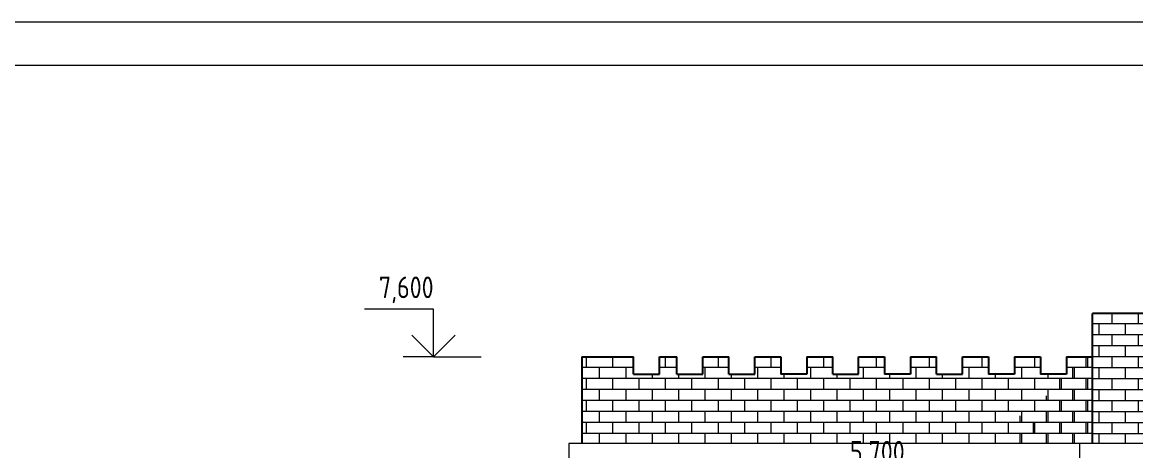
# Model space of a CAD drawing. Header units: feet. Extents: x -10410 to 374725, y -46422 to 88923.
# Drawn here: x 340250 to 353113, y 6515 to 11468 of the extents above; entities that cross this region are included whole.
import ezdxf
from ezdxf.enums import TextEntityAlignment as Align

# ---------------------------------------------------------------- set-up
doc = ezdxf.new("R2010")
doc.units = ezdxf.units.FT
doc.header["$MEASUREMENT"] = 0
for name, color, linetype, lineweight in [('82323000_Ном._пера__1', 7, 'Continuous', 20), ('Интерьер - Мебель_Ном._пера__1', 7, 'Continuous', 20), ('Конструктив - Перекрытия_Ном._пера__1', 7, 'Continuous', 20)]:
    doc.layers.add(name, color=color, linetype=linetype, lineweight=lineweight)
doc.layers.add('Интерьер - Мебель', color=7, linetype='Continuous')
for name, color, linetype, lineweight, true_color in [('Конструктив - Стены Несущие_Ном._пера__107', 7, 'Continuous', 5, 0xaaaaaa), ('Конструктив - Стены Несущие_Ном._пера__161', 7, 'Continuous', 15, 0x6a6a6a), ('Конструктив - Стены Несущие_Ном._пера__87', 7, 'Continuous', 25, 0x6a6a6a)]:
    doc.layers.add(name, color=color, linetype=linetype, lineweight=lineweight, true_color=true_color)
doc.styles.add('СГЕНЕРИР_СТИЛЬ_2', font='CS_Gost2304.shx')

# ---------------------------------------------------------------- blocks, each defined once
blk = doc.blocks.new('Отметка высоты 18_9')
at = {"layer": 'Интерьер - Мебель_Ном._пера__1', "linetype": 'Continuous'}
for p, q in [((0, 0), (0, 550)), ((0, 550), (783, 550)), ((0, 0), (-250, 250)), ((0, 0), (250, 250)), ((0, 0), (-550, 0)), ((0, 0), (350, 0))]:
    blk.add_line(p, q, dxfattribs=at)
at = {"layer": 'Интерьер - Мебель_Ном._пера__1', "style": 'СГЕНЕРИР_СТИЛЬ_2'}
blk.add_attdef('ac_toplevel', text='', height=250, dxfattribs=at).set_placement((0, 603), align=Align.BOTTOM_LEFT)
blk = doc.blocks.new('Отметка высоты 18_3')
at = {"layer": 'Интерьер - Мебель_Ном._пера__1', "linetype": 'Continuous'}
for p, q in [((0, 0), (0, 550)), ((0, 550), (800, 550)), ((0, 0), (-250, 250)), ((0, 0), (250, 250)), ((0, 0), (-550, 0)), ((0, 0), (350, 0))]:
    blk.add_line(p, q, dxfattribs=at)
at = {"layer": 'Интерьер - Мебель_Ном._пера__1', "style": 'СГЕНЕРИР_СТИЛЬ_2'}
blk.add_attdef('ac_toplevel', text='', height=250, dxfattribs=at).set_placement((0, 603), align=Align.BOTTOM_LEFT)

msp = doc.modelspace()

# ---------------------------------------------------------------- hatches: boundary and pattern name
at = {"layer": 'Конструктив - Стены Несущие_Ном._пера__107', "linetype": 'Continuous'}
h = msp.add_hatch(dxfattribs=at)
h.set_pattern_fill('ЧЕРЕПИЦА_02', color=256, style=0, pattern_type=2)
h.set_pattern_definition([(0, (354212.33, 7350), (0, 127), []), (90, (354212.33, 7350), (-304.8, 0), [127, -127]), (90, (354364.73, 7477), (-304.8, 0), [127, -127])])
h.paths.add_polyline_path([(352612.58257, 8099.99999), (352612.58257, 6599.99998), (355812.08278, 6599.99998), (355812.08278, 8099.99999), (355111.67491, 8099.99999), (355111.67491, 7900), (354811.67486, 7900), (354811.67486, 8099.99999), (354363.07126, 8099.99999), (354363.07126, 7900), (354063.0712, 7900), (354063.0712, 8099.99999), (353612.9883, 8099.99999), (353612.9883, 7900), (353312.98833, 7900), (353312.98833, 8099.99999)])
h = msp.add_hatch(dxfattribs=at)
h.set_pattern_fill('ЧЕРЕПИЦА_02', color=256, style=0, pattern_type=2)
h.set_pattern_definition([(0, (349662.44, 7100), (0, 127), []), (90, (349662.44, 7100), (-304.8, 0), [127, -127]), (90, (349814.84, 7227), (-304.8, 0), [127, -127])])
h.paths.add_polyline_path([(346712.29196, 7599.99994), (346712.29196, 6599.99994), (352612.58253, 6599.99994), (352612.58253, 7599.99994), (352311.74859, 7599.99994), (352311.74859, 7399.99994), (352011.74881, 7399.99994), (352011.74881, 7599.99994), (351711.81989, 7599.99994), (351711.81989, 7399.99994), (351411.81967, 7399.99994), (351411.81967, 7599.99994), (351111.50026, 7599.99994), (351111.50026, 7399.99994), (350811.50026, 7399.99994), (350811.50026, 7599.99994), (350511.93813, 7599.99994), (350511.93813, 7399.99994), (350211.93813, 7399.99994), (350211.93813, 7599.99994), (349911.87845, 7599.99994), (349911.87845, 7399.99994), (349611.87845, 7399.99994), (349611.87845, 7599.99994), (349312.25106, 7599.99994), (349312.25106, 7399.99994), (349012.25106, 7399.99994), (349012.25106, 7599.99994), (348712.23496, 7599.99994), (348712.23496, 7399.99994), (348412.23496, 7399.99994), (348412.23496, 7599.99994), (348112.08521, 7599.99994), (348112.08521, 7399.99994), (347812.08521, 7399.99994), (347812.08521, 7599.99994), (347612.23943, 7599.99994), (347612.23943, 7399.99994), (347312.23943, 7399.99994), (347312.23943, 7599.99994)])
at = {"layer": 'Конструктив - Стены Несущие_Ном._пера__161', "linetype": 'Continuous'}
h = msp.add_hatch(dxfattribs=at)
h.set_pattern_fill('ЧЕРЕПИЦА_02', color=256, style=0, pattern_type=2)
h.set_pattern_definition([(0, (352082.25, 7100), (0, 127), []), (90, (352082.25, 7100), (-304.8, 0), [127, -127]), (90, (352234.65, 7227), (-304.8, 0), [127, -127])])
h.paths.add_polyline_path([(351551.92243, 6599.99997), (352612.58257, 6599.99997), (352612.58257, 7599.99999), (352311.74876, 7599.9999), (352311.74876, 7399.99993), (352117.60776, 7399.99993), (352104.42462, 7381.35614), (352104.42462, 7181.35634), (351945.84613, 6957.09227), (351804.42463, 6957.09218)])

# ---------------------------------------------------------------- linework, layer by layer
at = {"layer": '82323000_Ном._пера__1', "linetype": 'Continuous'}
for p, q in [((374724.81799, 11468.10632), (332781.26988, 11468.10632)), ((374224.81799, 10968.10632), (334781.26988, 10968.10632))]:
    msp.add_line(p, q, dxfattribs=at)
at = {"layer": 'Конструктив - Перекрытия_Ном._пера__1', "linetype": 'Continuous'}
for p, q in [((352462.58261, 6600), (346562.29186, 6600)), ((346562.29186, 6600), (346562.29186, 6300)), ((352462.58261, 6600), (352462.58261, 6300)), ((355962.08272, 6600), (352462.58261, 6600))]:
    msp.add_line(p, q, dxfattribs=at)
at = {"layer": 'Конструктив - Стены Несущие_Ном._пера__87', "linetype": 'Continuous'}
for p, q in [((352612.58257, 6600), (352612.58257, 8100)), ((353312.98828, 8100), (352612.58257, 8100)), ((346712.29196, 7600), (346712.29196, 6600)), ((346712.29196, 7600), (347312.23946, 7600)), ((347312.23946, 7400), (347312.23946, 7600)), ((347612.23946, 7600), (347812.08517, 7600)), ((347612.23946, 7400), (347612.23946, 7600)), ((347812.08517, 7400), (347812.08517, 7600)), ((348112.08517, 7600), (348412.2349, 7600)), ((348112.08517, 7400), (348112.08517, 7600)), ((348412.2349, 7400), (348412.2349, 7600)), ((348712.2349, 7600), (349012.25104, 7600)), ((348712.2349, 7400), (348712.2349, 7600)), ((349012.25104, 7600), (349012.25104, 7400)), ((349312.25104, 7600), (349611.87866, 7600)), ((349312.25104, 7600), (349312.25104, 7400)), ((349611.87866, 7400), (349611.87866, 7600)), ((349911.87866, 7600), (350211.93827, 7600)), ((349911.87866, 7400), (349911.87866, 7600)), ((350211.93827, 7600), (350211.93827, 7400)), ((350511.93827, 7600), (350811.50009, 7600)), ((350511.93827, 7600), (350511.93827, 7400)), ((350811.50009, 7400), (350811.50009, 7600)), ((351111.50009, 7600), (351411.81975, 7600)), ((351111.50009, 7400), (351111.50009, 7600)), ((351411.81975, 7600), (351411.81975, 7400)), ((351711.81975, 7600), (352011.74876, 7600)), ((351711.81975, 7600), (351711.81975, 7400)), ((352011.74876, 7600), (352011.74876, 7400)), ((352311.74876, 7600), (352612.58257, 7600)), ((352311.74876, 7600), (352311.74876, 7400)), ((347312.23946, 7400), (347612.23946, 7400)), ((347812.08517, 7400), (348112.08517, 7400)), ((348412.2349, 7400), (348712.2349, 7400)), ((349312.25104, 7400), (349012.25104, 7400)), ((349611.87866, 7400), (349911.87866, 7400)), ((350511.93827, 7400), (350211.93827, 7400)), ((350811.50009, 7400), (351111.50009, 7400)), ((351711.81975, 7400), (351411.81975, 7400)), ((352311.74876, 7400), (352011.74876, 7400))]:
    msp.add_line(p, q, dxfattribs=at)

# ---------------------------------------------------------------- block references
at = {"layer": 'Интерьер - Мебель', "linetype": 'Continuous'}
ref = msp.add_blockref('Отметка высоты 18_3', (345001.4505, 7600), dxfattribs=dict(at, xscale=-1, zscale=1000))
ref.add_attrib('ac_toplevel', ' 7,600', dxfattribs={"layer": 'Интерьер - Мебель_Ном._пера__1', "color": 7, "height": 250, "style": 'СГЕНЕРИР_СТИЛЬ_2'}).set_placement((345001.4505, 8203.45515), align=Align.BOTTOM_RIGHT)
ref = msp.add_blockref('Отметка высоты 18_9', (349683.16561, 5699.99995), dxfattribs=dict(at, zscale=1000))
ref.add_attrib('ac_toplevel', ' 5,700', dxfattribs={"layer": 'Интерьер - Мебель_Ном._пера__1', "color": 7, "height": 250, "style": 'СГЕНЕРИР_СТИЛЬ_2'}).set_placement((349683.16561, 6303.4551), align=Align.BOTTOM_LEFT)

doc.saveas('drawing.dxf')
